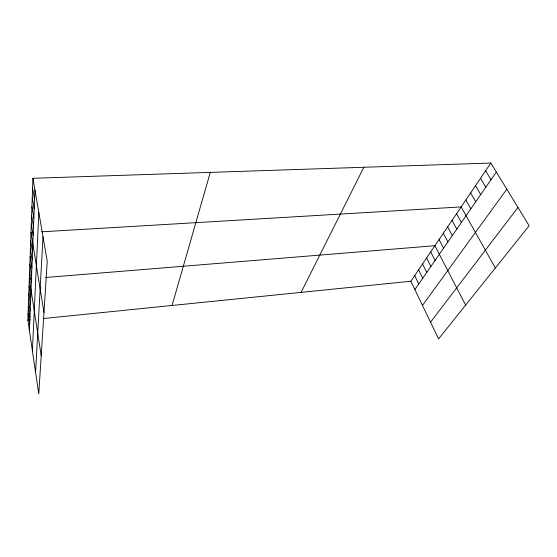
<?xml version="1.0" encoding="UTF-8"?>
<svg xmlns="http://www.w3.org/2000/svg" width="557" height="557" viewBox="0 0 557 557"><rect width="100%" height="100%" fill="white"/><g stroke="black" fill="none" stroke-linecap="round" stroke-linejoin="round"><path stroke-width="0.84" d="M32.933 178.296L47.241 261.358L38.767 393.959L27.85 320.108L32.933 178.296L490.835 163.041L529.15 225.745L438.582 338.886L410.871 281.243L490.835 163.041M29.417 330.705L34.959 190.048M32.397 350.875L38.837 212.579M35.571 372.368L43.007 236.802M172.057 305.473L210.288 172.385M301.093 292.383L363.853 167.274M414.881 289.584L496.336 172.043M422.491 305.41L506.807 189.185M430.547 322.162L517.961 207.434M27.85 320.108L30.419 319.85M43.216 318.548L410.871 281.243M31.909 278.618L29.326 278.834L41.204 355.791M45.646 277.497L434.913 245.707L465.624 305.104M33.462 232.318L30.99 232.464L43.975 312.498M41.691 231.823L461.154 206.912L495.326 268.001M485.62 170.748L491.016 179.716M480.517 178.289L485.815 187.229M475.525 185.676L480.719 194.574M470.63 192.903L475.734 201.773M465.84 199.984L470.853 208.812M456.559 213.707L461.391 222.473M452.054 220.363L456.803 229.087M447.64 226.887L452.312 235.576M443.316 233.286L447.905 241.94M439.069 239.559L443.581 248.171M430.707 251.917L435.066 260.46M426.585 258.009L430.874 266.518M422.54 263.99L426.759 272.45M418.579 269.846L422.721 278.27M414.687 275.597L418.767 283.986M32.584 187.946L34.576 199.643M32.25 197.338L34.214 208.966M31.923 206.473L33.852 218.045M31.603 215.364L33.504 226.873M31.296 224.025L33.169 235.472M30.698 240.68L32.515 252.001M30.412 248.701L32.202 259.952M30.127 256.512L31.895 267.701M29.855 264.136L31.603 275.262M29.591 271.572L31.31 282.636M29.068 286.131L30.739 297.062M28.811 293.254L30.461 304.115M28.56 300.209L30.189 311.001M28.316 306.998L29.925 317.727M28.08 313.633L29.667 324.292"/></g></svg>
